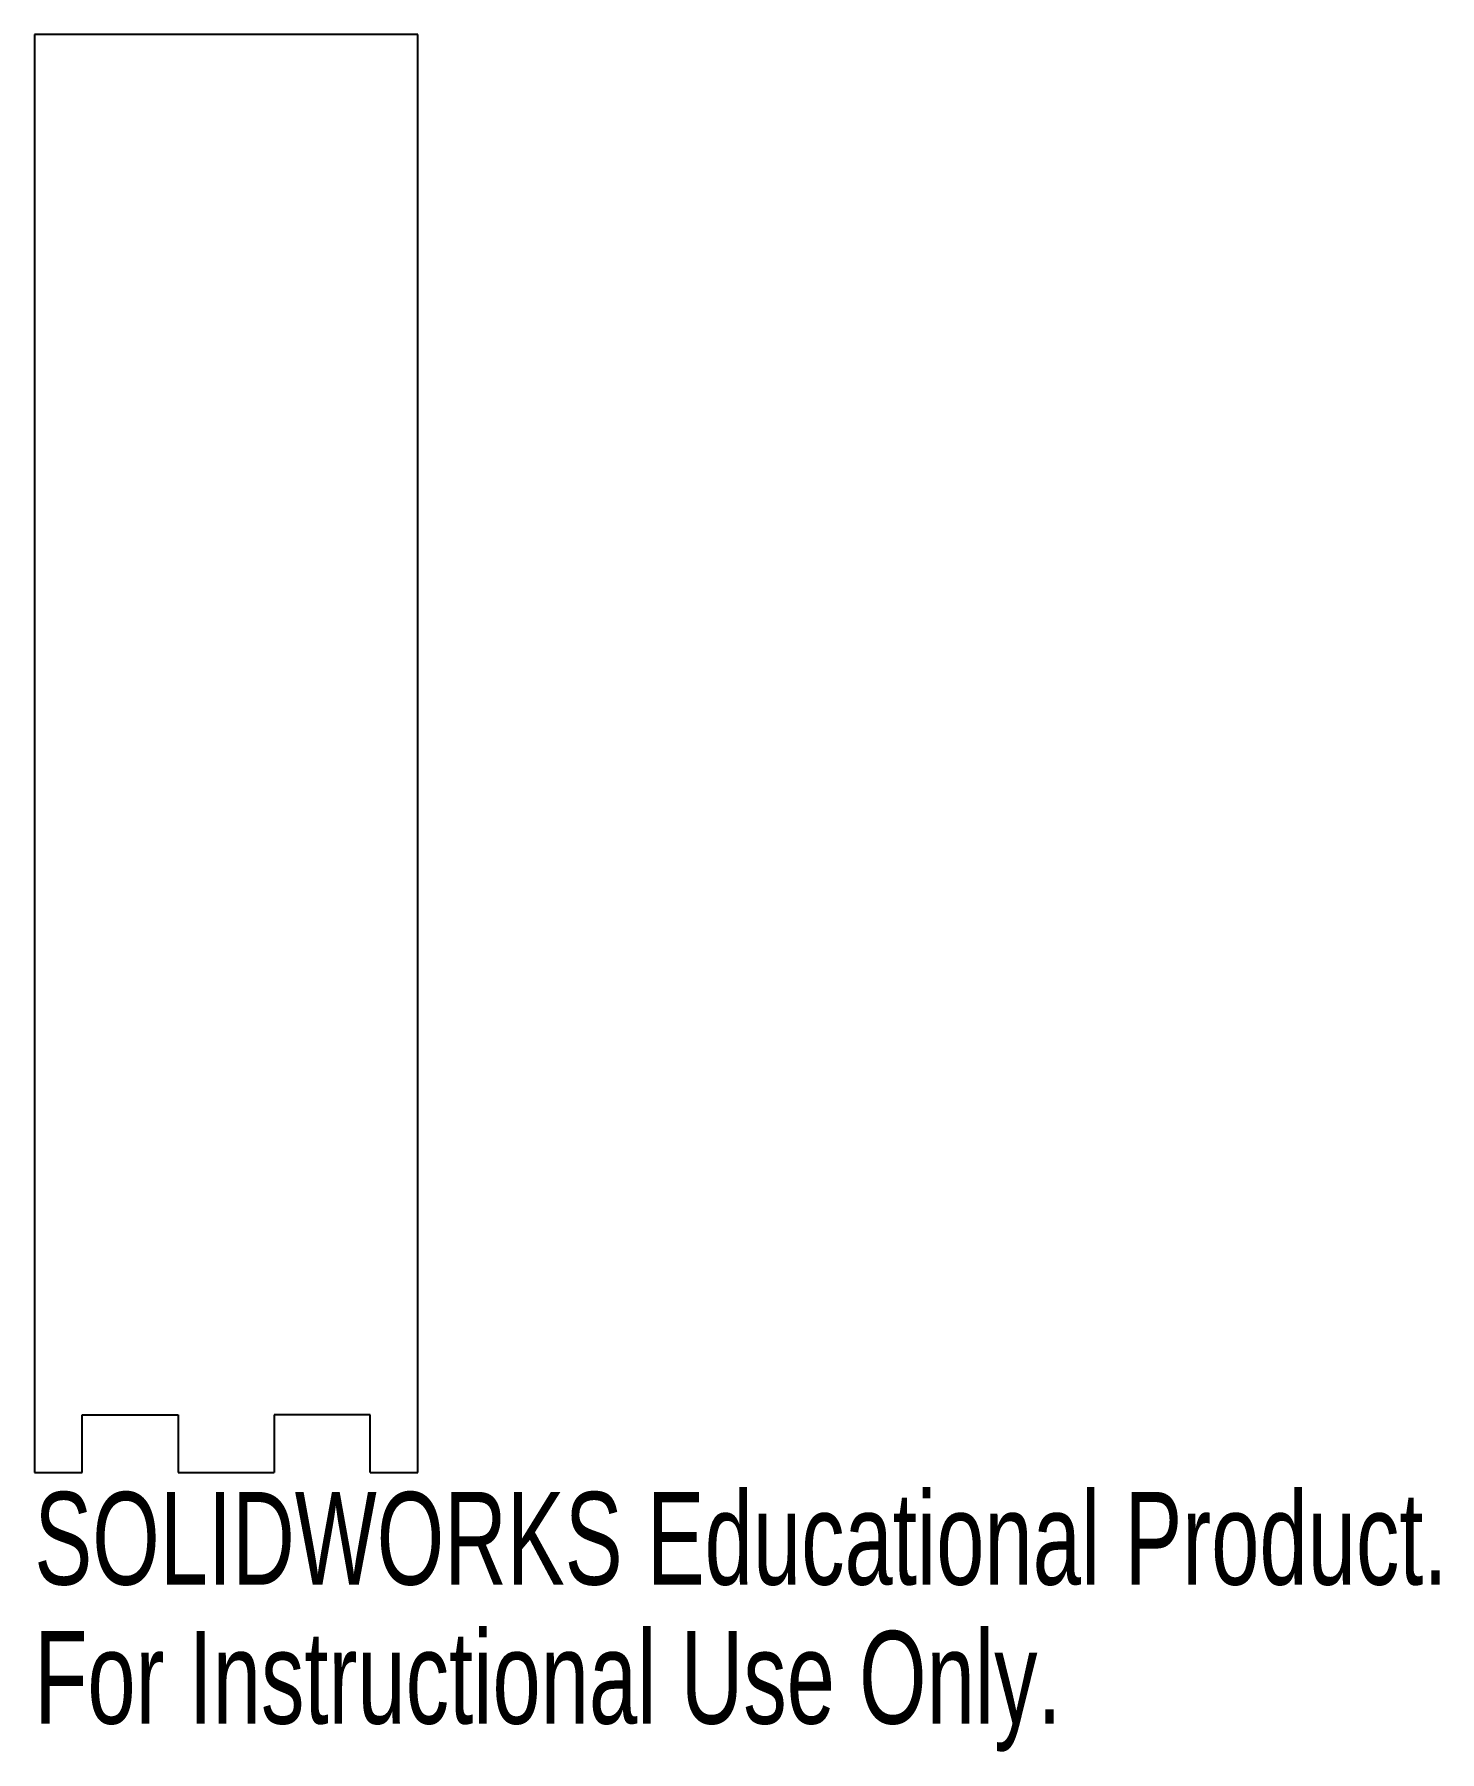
# Model space of a CAD drawing. Header units: millimetres. Extents: x -10 to 63.3, y -52.1 to 37.5.
import ezdxf

# ---------------------------------------------------------------- set-up
doc = ezdxf.new("R2010")
doc.units = ezdxf.units.MM
doc.styles.add('SLDTEXTSTYLE0', font='TXT', dxfattribs={"width": 0.7})

msp = doc.modelspace()

# ---------------------------------------------------------------- linework, layer by layer
at = {"color": 7, "linetype": 'Continuous', "lineweight": 25}
for p, q in [((-10, 37.5), (-10, -37.5)), ((10, 37.5), (-10, 37.5)), ((10, -37.5), (10, 37.5)), ((-7.5, -34.5), (-2.5, -34.5)), ((-7.5, -37.5), (-7.5, -34.5)), ((-2.5, -34.5), (-2.5, -37.5)), ((7.5, -34.5), (2.5, -34.5)), ((2.5, -34.5), (2.5, -37.5)), ((7.5, -37.5), (7.5, -34.5)), ((-10, -37.5), (-7.5, -37.5)), ((-2.5, -37.5), (2.5, -37.5)), ((7.5, -37.5), (10, -37.5))]:
    msp.add_line(p, q, dxfattribs=at)

# ---------------------------------------------------------------- texts
at = {"color": 7, "linetype": 'Continuous', "char_height": 4.83362, "attachment_point": 1, "style": 'SLDTEXTSTYLE0'}
for s, insert in [('SOLIDWORKS Educational Product.', (-10, -38.52)), ('For Instructional Use Only.', (-10, -45.77))]:
    msp.add_mtext(s, dxfattribs=dict(at, insert=insert))

doc.saveas('drawing.dxf')
